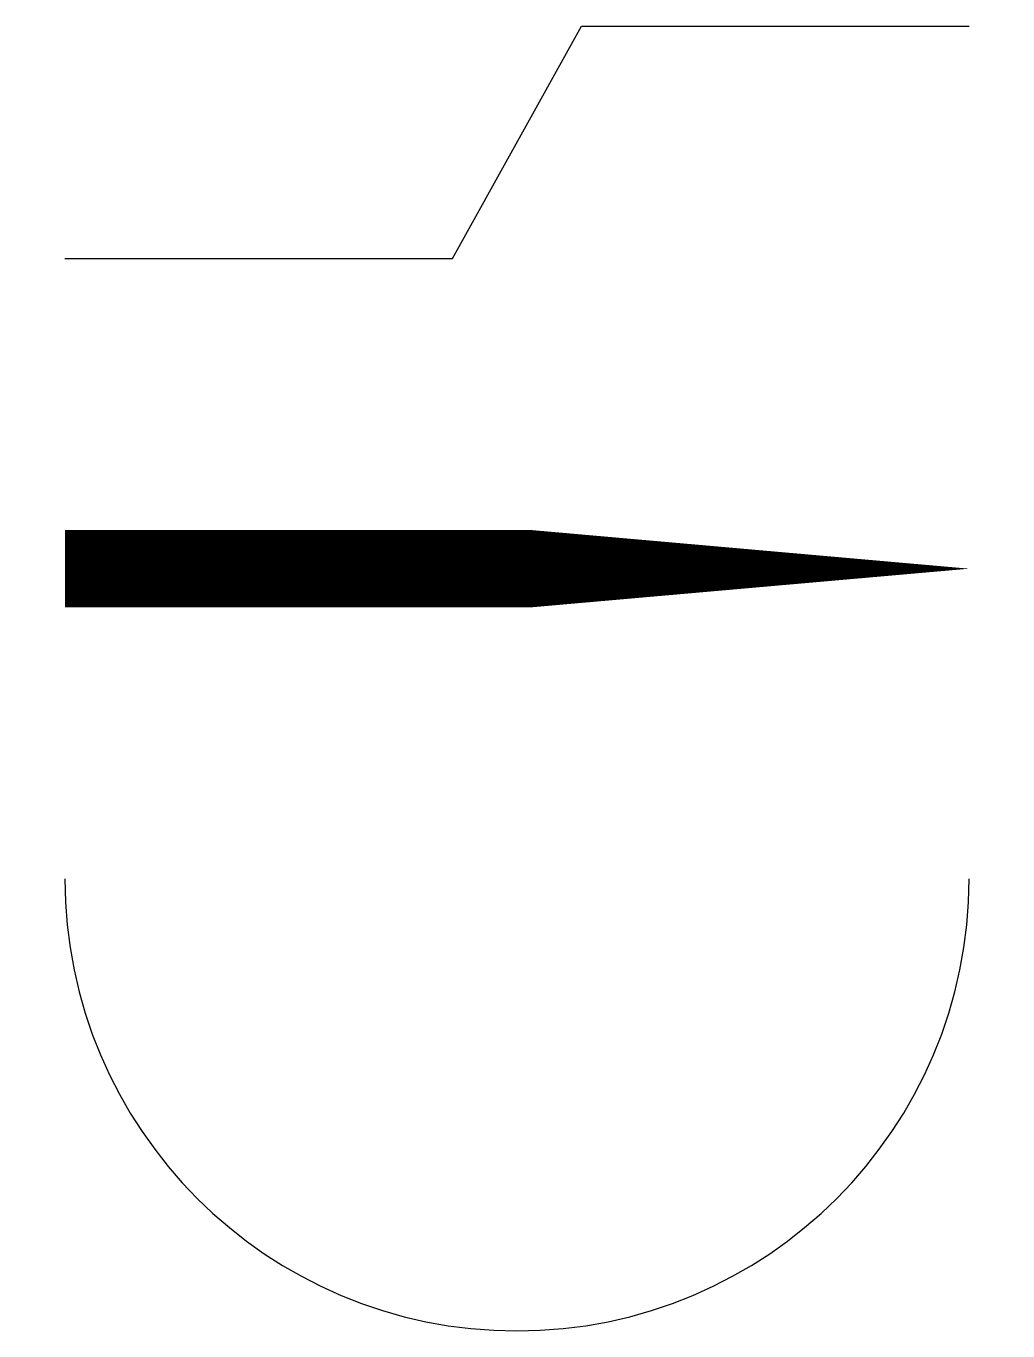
# Model space of a CAD drawing. Header units: metres. Extents: x -15 to 365, y -415 to 90.
import ezdxf

# ---------------------------------------------------------------- set-up
doc = ezdxf.new("R2010")
doc.units = ezdxf.units.M

msp = doc.modelspace()

# ---------------------------------------------------------------- linework, layer by layer
msp.add_lwpolyline([(0, 0), (150, 0), (200, 90), (350, 90)])
for points, format in [([(0, -120, 30, 30, 0), (180, -120, 30, 0, 0), (350, -120, 0, 0, 0)], "xyseb"), ([(0, -240, 1), (350, -240)], "xyb")]:
    msp.add_lwpolyline(points, format=format)

doc.saveas('drawing.dxf')
